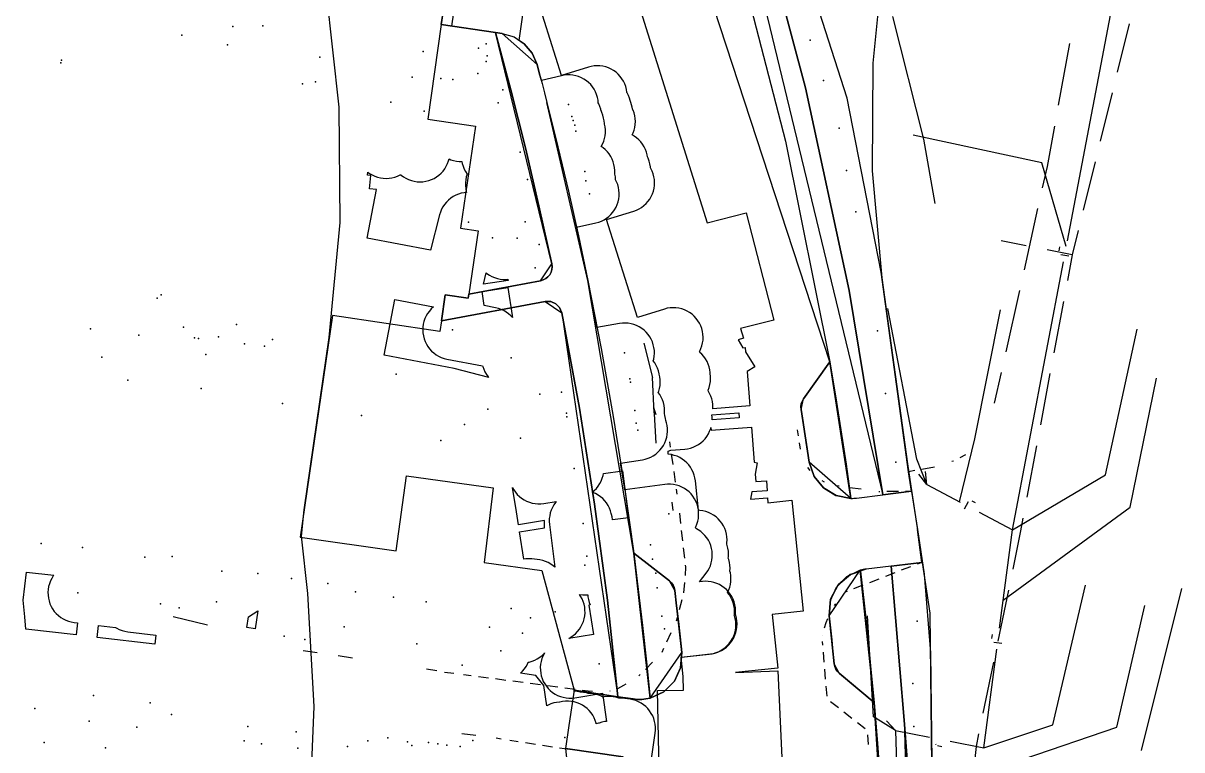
# Model space of a CAD drawing. Header units: metres. Extents: x -3782 to -2031, y 18790 to 19846.
# Drawn here: x -2136 to -2054.3, y 19306.1 to 19357.3 of the extents above; entities that cross this region are included whole.
import ezdxf

# ---------------------------------------------------------------- set-up
doc = ezdxf.new("R2010")
doc.units = ezdxf.units.M
for name, color, linetype in [('BENCH', 7, 'Continuous'), ('BOUNDARY', 7, 'Continuous'), ('BUSH', 7, 'Continuous'), ('CURB', 7, 'Continuous'), ('ELECTR_CABLE', 7, 'Continuous'), ('GRASS', 7, 'Continuous'), ('GROUND', 7, 'Continuous'), ('LOUNGER', 7, 'Continuous'), ('OVERHEAD_POWER_LINE', 7, 'Continuous'), ('ROAD', 7, 'Continuous'), ('SEWER', 7, 'Continuous'), ('SIDEWALK_PATH', 7, 'Continuous'), ('TREE', 7, 'Continuous'), ('WATER_PIPELINE', 7, 'Continuous')]:
    doc.layers.add(name, color=color, linetype=linetype)

msp = doc.modelspace()

# ---------------------------------------------------------------- linework, layer by layer
at = {"layer": 'BENCH'}
for p in [(-2102.896, 19342.184), (-2099.57, 19331.145), (-2097.8, 19306.932)]:
    msp.add_point(p, dxfattribs=at)
at = {"layer": 'BOUNDARY'}
for points in [[(-2075.328, 19362.054), (-2076.088, 19354.503), (-2076.129, 19346.913), (-2075.451, 19339.354), (-2073.643, 19326.236), (-2073.484, 19325.139), (-2072.469, 19318.461), (-2072.018, 19312.913), (-2071.822, 19295.67), (-2071.554, 19272.155), (-2071.558, 19271.017), (-2071.776, 19258.235), (-2071.912, 19256.15), (-2072.118, 19254.908), (-2072.884, 19251.504), (-2073.796, 19244.979), (-2074.404, 19238.78), (-2074.553, 19237.486), (-2074.69, 19236.44), (-2075.781, 19228.426), (-2076.598, 19222.437)], [(-2126.191, 19225.181), (-2126.531, 19233.011), (-2127.636, 19240.77), (-2129.495, 19248.384), (-2131.1, 19252.957), (-2131.519, 19254.37), (-2131.696, 19256.322), (-2131.77, 19258.107), (-2131.756, 19260.029), (-2129.889, 19262.797), (-2129.056, 19263.913), (-2124.942, 19270.755), (-2121.53, 19277.973), (-2118.855, 19285.495), (-2116.942, 19293.246), (-2115.812, 19301.149), (-2115.475, 19309.125), (-2115.935, 19317.096), (-2116.372, 19321.144), (-2116.195, 19322.989), (-2114.422, 19335.152), (-2113.658, 19343.263), (-2113.724, 19351.41), (-2114.618, 19359.509)]]:
    msp.add_lwpolyline(points, dxfattribs=at)
at = {"layer": 'BUSH'}
for p in [(-2109.69, 19332.567), (-2103.229, 19330.11), (-2104.872, 19329.007), (-2106.542, 19327.887)]:
    msp.add_point(p, dxfattribs=at)
at = {"layer": 'CURB'}
for points in [[(-2079.131, 19333.444), (-2105.304, 19413.476)], [(-2087.618, 19382.312), (-2088.442, 19382.052), (-2089.085, 19380.768), (-2075.395, 19324.057)], [(-2102.705, 19356.673), (-2106.517, 19357.22)], [(-2104.578, 19338.208), (-2099.523, 19339.155), (-2098.729, 19340.345), (-2102.705, 19356.673)], [(-2099.76, 19354.404), (-2102.234, 19356.606), (-2102.705, 19356.673)], [(-2096.186, 19339.168), (-2099.068, 19351.736)], [(-2092.951, 19319.932), (-2096.186, 19339.168)], [(-2106.511, 19336.319), (-2099.19, 19337.691), (-2098.025, 19336.902), (-2094.066, 19309.816)], [(-2077.632, 19323.806), (-2080.575, 19326.365), (-2081.153, 19330.082), (-2080.983, 19330.818), (-2079.131, 19333.444)], [(-2077.632, 19323.806), (-2079.131, 19333.444)], [(-2081.34, 19328.228), (-2081.403, 19328.633)], [(-2090.349, 19327.42), (-2090.401, 19327.788)], [(-2081.192, 19327.279), (-2081.263, 19327.734)], [(-2090.175, 19326.188), (-2090.279, 19326.925)], [(-2081.119, 19326.928), (-2081.121, 19326.935)], [(-2070.401, 19326.437), (-2070.508, 19326.397)], [(-2069.555, 19326.875), (-2069.955, 19326.661)], [(-2090.001, 19324.956), (-2090.105, 19325.692)], [(-2080.516, 19325.767), (-2080.683, 19325.983)], [(-2073.121, 19325.765), (-2073.567, 19325.687)], [(-2071.735, 19326.006), (-2072.628, 19325.851)], [(-2079.487, 19324.96), (-2079.655, 19325.042)], [(-2078.463, 19324.662), (-2078.668, 19324.69)], [(-2089.879, 19324.092), (-2089.931, 19324.46)], [(-2076.912, 19324.449), (-2077.723, 19324.56)], [(-2075.604, 19324.279), (-2075.663, 19324.278)], [(-2074.285, 19324.291), (-2075.104, 19324.283)], [(-2073.376, 19324.299), (-2073.785, 19324.295)], [(-2090.263, 19323.535), (-2090.203, 19322.949)], [(-2089.728, 19322.762), (-2089.648, 19322.036)], [(-2089.593, 19321.539), (-2089.512, 19320.812)], [(-2091.797, 19309.718), (-2089.557, 19312.938), (-2090.052, 19317.318), (-2090.434, 19317.989), (-2092.951, 19319.932)], [(-2091.797, 19309.718), (-2092.951, 19319.932)], [(-2089.457, 19320.315), (-2089.376, 19319.589)], [(-2089.321, 19319.092), (-2089.309, 19318.983)], [(-2089.309, 19318.983), (-2089.315, 19318.361)], [(-2074.786, 19319.032), (-2073.89, 19308.17), (-2072.974, 19276.556), (-2073.233, 19266.199), (-2072.343, 19265.18), (-2071.659, 19265.104)], [(-2073.426, 19318.987), (-2074.082, 19318.734)], [(-2072.632, 19319.294), (-2072.96, 19319.168)], [(-2076.003, 19309.407), (-2078.466, 19311.471), (-2078.819, 19312.14), (-2079.17, 19315.51), (-2076.975, 19318.734)], [(-2076.003, 19309.407), (-2076.975, 19318.734)], [(-2075.668, 19318.115), (-2076.322, 19317.859)], [(-2074.548, 19318.554), (-2075.202, 19318.298)], [(-2089.359, 19317.864), (-2089.449, 19317.138)], [(-2077.907, 19317.238), (-2077.958, 19317.218)], [(-2076.787, 19317.677), (-2077.442, 19317.42)], [(-2089.564, 19316.652), (-2089.743, 19315.943)], [(-2078.72, 19316.363), (-2078.808, 19316.242)], [(-2089.866, 19315.459), (-2089.945, 19315.144)], [(-2079.404, 19315.03), (-2079.515, 19314.644)], [(-2079.296, 19315.311), (-2079.404, 19315.03)], [(-2090.328, 19314.322), (-2090.637, 19313.66)], [(-2079.614, 19314.154), (-2079.615, 19314.152)], [(-2090.848, 19313.207), (-2090.978, 19312.929)], [(-2079.661, 19313.703), (-2079.641, 19313.455)], [(-2116.252, 19313.076), (-2115.262, 19312.93)], [(-2113.778, 19312.712), (-2112.789, 19312.567)], [(-2079.599, 19312.957), (-2079.542, 19312.256)], [(-2106.838, 19311.631), (-2107.557, 19311.765)], [(-2105.622, 19311.447), (-2106.288, 19311.529)], [(-2091.615, 19312.259), (-2092.119, 19311.73)], [(-2079.5, 19311.758), (-2079.443, 19311.058)], [(-2104.4, 19311.293), (-2104.945, 19311.364)], [(-2103.18, 19311.132), (-2103.905, 19311.227)], [(-2101.959, 19310.972), (-2102.684, 19311.067)], [(-2100.739, 19310.812), (-2101.463, 19310.907)], [(-2099.518, 19310.652), (-2100.243, 19310.747)], [(-2093.505, 19310.705), (-2093.672, 19310.612)], [(-2092.487, 19311.391), (-2092.6, 19311.291)], [(-2098.297, 19310.492), (-2099.022, 19310.587)], [(-2097.077, 19310.331), (-2097.802, 19310.427)], [(-2096.152, 19310.21), (-2096.581, 19310.266)], [(-2095.854, 19310.189), (-2096.152, 19310.21)], [(-2094.626, 19310.22), (-2094.636, 19310.218)], [(-2093.672, 19310.612), (-2094.095, 19310.368)], [(-2079.401, 19310.559), (-2079.344, 19309.859)], [(-2079.075, 19309.484), (-2078.521, 19309.051)], [(-2075.143, 19296.196), (-2076.003, 19309.407)], [(-2078.128, 19308.742), (-2077.575, 19308.309)], [(-2077.181, 19308.001), (-2076.628, 19307.568)], [(-2105.073, 19307.227), (-2104.081, 19307.099)], [(-2102.644, 19306.905), (-2102.29, 19306.846)], [(-2101.694, 19306.747), (-2101.086, 19306.655)], [(-2076.464, 19307.138), (-2076.42, 19306.437)], [(-2100.591, 19306.58), (-2099.88, 19306.472)], [(-2099.386, 19306.398), (-2098.675, 19306.29)], [(-2098.181, 19306.215), (-2097.47, 19306.107)]]:
    msp.add_lwpolyline(points, dxfattribs=at)
at = {"layer": 'ELECTR_CABLE'}
for points in [[(-2072.493, 19349.143), (-2074.667, 19357.805)], [(-2058.02, 19357.284), (-2058.86, 19353.876)], [(-2062.997, 19351.535), (-2062.203, 19355.892)], [(-2059.218, 19352.419), (-2060.058, 19349.011)], [(-2063.783, 19347.219), (-2063.265, 19350.06)], [(-2071.703, 19344.606), (-2072.493, 19349.143)], [(-2060.416, 19347.554), (-2061.256, 19344.146)], [(-2064.118, 19345.715), (-2063.783, 19347.219)], [(-2065.405, 19339.928), (-2064.443, 19344.251)], [(-2061.615, 19342.689), (-2062.034, 19340.985)], [(-2065.27, 19341.62), (-2067.035, 19341.967)], [(-2062.034, 19340.985), (-2063.799, 19341.331)], [(-2062.034, 19340.985), (-2062.372, 19339.175)], [(-2066.692, 19334.141), (-2065.731, 19338.464)], [(-2062.647, 19337.701), (-2063.323, 19334.081)], [(-2067.499, 19330.516), (-2067.018, 19332.677)], [(-2063.598, 19332.606), (-2064.274, 19328.986)], [(-2064.549, 19327.512), (-2065.225, 19323.892)], [(-2065.5, 19322.417), (-2065.666, 19321.525)], [(-2065.666, 19321.525), (-2066.228, 19318.808)], [(-2066.531, 19317.339), (-2067.276, 19313.732)], [(-2067.579, 19312.263), (-2068.324, 19308.657)], [(-2068.628, 19307.188), (-2068.811, 19306.3)], [(-2068.811, 19306.3), (-2069.112, 19303.541)]]:
    msp.add_lwpolyline(points, dxfattribs=at)
for points in [[(-2111.749, 19342.167), (-2111.095, 19345.599), (-2111.584, 19345.648), (-2111.491, 19346.57), (-2111.722, 19346.593), (-2111.699, 19346.822), (-2111.57, 19346.726), (-2111.394, 19346.62), (-2111.208, 19346.532), (-2111.014, 19346.462), (-2110.814, 19346.411), (-2110.61, 19346.38), (-2110.405, 19346.37), (-2110.199, 19346.38), (-2109.995, 19346.409), (-2109.795, 19346.459), (-2109.601, 19346.528), (-2109.414, 19346.616), (-2109.379, 19346.637), (-2109.349, 19346.609), (-2109.183, 19346.486), (-2109.007, 19346.38), (-2108.821, 19346.291), (-2108.627, 19346.221), (-2108.427, 19346.171), (-2108.223, 19346.14), (-2108.018, 19346.129), (-2107.812, 19346.139), (-2107.608, 19346.169), (-2107.408, 19346.219), (-2107.214, 19346.288), (-2107.027, 19346.375), (-2106.85, 19346.481), (-2106.684, 19346.603), (-2106.531, 19346.741), (-2106.392, 19346.894), (-2106.269, 19347.059), (-2106.163, 19347.235), (-2106.074, 19347.421), (-2106.005, 19347.615), (-2105.972, 19347.744), (-2105.852, 19347.695), (-2105.655, 19347.635), (-2105.452, 19347.595), (-2105.247, 19347.575), (-2105.076, 19347.576), (-2105.046, 19347.424), (-2104.987, 19347.227), (-2104.909, 19347.036), (-2104.812, 19346.854), (-2104.698, 19346.683), (-2104.696, 19346.68), (-2104.696, 19346.679), (-2104.757, 19346.482), (-2104.797, 19346.28), (-2104.818, 19346.075), (-2104.818, 19345.869), (-2104.799, 19345.664), (-2104.759, 19345.461), (-2104.735, 19345.382), (-2104.905, 19345.366), (-2105.108, 19345.327), (-2105.305, 19345.268), (-2105.496, 19345.19), (-2105.678, 19345.094), (-2105.85, 19344.98), (-2106.01, 19344.85), (-2106.156, 19344.705), (-2106.287, 19344.546), (-2106.403, 19344.375), (-2106.5, 19344.194), (-2106.58, 19344.004), (-2106.641, 19343.807), (-2107.276, 19341.314)], [(-2103.551, 19338.925), (-2103.351, 19339.709), (-2103.301, 19339.667), (-2103.13, 19339.553), (-2102.949, 19339.455), (-2102.758, 19339.376), (-2102.561, 19339.315), (-2102.359, 19339.275), (-2102.154, 19339.254), (-2101.948, 19339.254), (-2101.831, 19339.265), (-2101.798, 19339.184), (-2101.797, 19339.181)], [(-2103.638, 19338.407), (-2101.815, 19338.673), (-2101.526, 19336.694), (-2101.501, 19336.565), (-2101.614, 19336.688), (-2101.768, 19336.825), (-2101.934, 19336.947), (-2102.112, 19337.051), (-2102.299, 19337.138), (-2102.493, 19337.206), (-2102.693, 19337.254), (-2103.492, 19337.407)], [(-2105.61, 19332.964), (-2110.542, 19333.903), (-2109.793, 19337.832), (-2107.068, 19337.313), (-2107.073, 19337.309), (-2107.224, 19337.169), (-2107.361, 19337.016), (-2107.483, 19336.849), (-2107.587, 19336.671), (-2107.674, 19336.485), (-2107.742, 19336.29), (-2107.791, 19336.09), (-2107.819, 19335.886), (-2107.828, 19335.68), (-2107.816, 19335.474), (-2107.784, 19335.27), (-2107.733, 19335.071), (-2107.662, 19334.877), (-2107.572, 19334.692), (-2107.465, 19334.516), (-2107.341, 19334.351), (-2107.201, 19334.2), (-2107.048, 19334.062), (-2106.881, 19333.941), (-2106.704, 19333.836), (-2106.517, 19333.75), (-2106.322, 19333.682), (-2106.122, 19333.633), (-2103.606, 19333.153), (-2103.596, 19333.112), (-2103.527, 19332.918), (-2103.439, 19332.731), (-2103.334, 19332.554), (-2103.212, 19332.388), (-2103.17, 19332.341)], [(-2093.743, 19325.739), (-2093.315, 19322.441), (-2094.435, 19322.298), (-2094.436, 19322.305), (-2094.473, 19322.508), (-2094.516, 19322.659), (-2094.529, 19322.735), (-2094.585, 19322.933), (-2094.66, 19323.125), (-2094.754, 19323.309), (-2094.865, 19323.482), (-2094.992, 19323.644), (-2095.135, 19323.793), (-2095.292, 19323.926), (-2095.461, 19324.044), (-2095.641, 19324.145), (-2095.83, 19324.228), (-2095.875, 19324.243), (-2095.727, 19324.367), (-2095.583, 19324.514), (-2095.454, 19324.675), (-2095.341, 19324.847), (-2095.246, 19325.03), (-2095.169, 19325.221), (-2095.112, 19325.419), (-2095.084, 19325.565)], [(-2100.999, 19321.453), (-2099.251, 19321.731), (-2099.25, 19322.238), (-2101.077, 19321.946), (-2101.223, 19322.86), (-2101.496, 19324.571), (-2101.411, 19324.416), (-2101.295, 19324.246), (-2101.162, 19324.088), (-2101.015, 19323.944), (-2100.854, 19323.815), (-2100.682, 19323.703), (-2100.499, 19323.607), (-2100.308, 19323.53), (-2100.11, 19323.473), (-2099.907, 19323.435), (-2099.702, 19323.417), (-2099.496, 19323.419), (-2099.291, 19323.441), (-2098.414, 19323.581), (-2098.467, 19323.519), (-2098.585, 19323.35), (-2098.685, 19323.17), (-2098.768, 19322.982), (-2098.832, 19322.786), (-2098.876, 19322.584), (-2098.9, 19322.38), (-2098.904, 19322.174), (-2098.888, 19321.968), (-2098.502, 19318.958), (-2098.621, 19319.059), (-2098.791, 19319.176), (-2098.971, 19319.276), (-2099.16, 19319.358), (-2099.356, 19319.421), (-2099.558, 19319.464), (-2099.75, 19319.486), (-2099.94, 19319.527), (-2100.144, 19319.55), (-2100.35, 19319.553), (-2100.556, 19319.536), (-2100.689, 19319.512)], [(-2132.275, 19314.171), (-2135.824, 19314.592), (-2135.873, 19315.445), (-2136.001, 19316.627), (-2135.765, 19318.613), (-2133.842, 19318.385), (-2133.877, 19318.339), (-2133.987, 19318.164), (-2134.079, 19317.98), (-2134.152, 19317.787), (-2134.206, 19317.588), (-2134.24, 19317.385), (-2134.254, 19317.18), (-2134.248, 19316.974), (-2134.222, 19316.769), (-2134.176, 19316.568), (-2134.111, 19316.373), (-2134.026, 19316.185), (-2133.924, 19316.006), (-2133.804, 19315.838), (-2133.669, 19315.683), (-2133.519, 19315.541), (-2133.356, 19315.415), (-2133.181, 19315.306), (-2132.997, 19315.214), (-2132.804, 19315.141), (-2132.605, 19315.087), (-2132.402, 19315.052), (-2132.174, 19315.025)], [(-2096.122, 19316.274), (-2095.793, 19314.209), (-2097.533, 19313.931), (-2097.383, 19314.014), (-2097.212, 19314.13), (-2097.055, 19314.262), (-2096.91, 19314.41), (-2096.781, 19314.57), (-2096.669, 19314.743), (-2096.574, 19314.926), (-2096.497, 19315.117), (-2096.439, 19315.315), (-2096.401, 19315.518), (-2096.383, 19315.723), (-2096.386, 19315.929), (-2096.408, 19316.134), (-2096.451, 19316.335), (-2096.513, 19316.532), (-2096.593, 19316.721), (-2096.693, 19316.902), (-2096.778, 19317.027), (-2096.751, 19317.021), (-2096.546, 19316.997), (-2096.34, 19316.993), (-2096.193, 19317.004), (-2096.182, 19316.866), (-2096.146, 19316.664), (-2096.09, 19316.465), (-2096.02, 19316.287)], [(-2120.235, 19314.688), (-2120.124, 19315.449), (-2119.446, 19315.883), (-2119.634, 19314.6)], [(-2126.718, 19313.512), (-2130.786, 19313.995), (-2130.685, 19314.849), (-2129.495, 19314.708), (-2129.406, 19314.652), (-2129.221, 19314.56), (-2129.029, 19314.487), (-2128.83, 19314.433), (-2128.627, 19314.399), (-2126.641, 19314.163)], [(-2094.863, 19308.073), (-2094.985, 19308.059), (-2095.187, 19308.017), (-2095.383, 19307.955), (-2095.389, 19307.953), (-2095.444, 19307.942), (-2095.593, 19307.896), (-2095.602, 19307.94), (-2095.664, 19308.137), (-2095.744, 19308.326), (-2095.843, 19308.507), (-2095.96, 19308.677), (-2096.092, 19308.835), (-2096.239, 19308.979), (-2096.4, 19309.108), (-2096.572, 19309.221), (-2096.755, 19309.317), (-2096.946, 19309.393), (-2097.144, 19309.451), (-2097.346, 19309.489), (-2097.552, 19309.508), (-2097.758, 19309.505), (-2097.963, 19309.483), (-2098.164, 19309.441), (-2098.172, 19309.438), (-2098.181, 19309.438), (-2098.386, 19309.416), (-2098.587, 19309.374), (-2098.784, 19309.312), (-2098.974, 19309.231), (-2099.068, 19309.18), (-2099.276, 19310.607), (-2099.84, 19311.302), (-2100.93, 19311.481), (-2100.791, 19311.615), (-2100.658, 19311.773), (-2100.541, 19311.942), (-2100.441, 19312.122), (-2100.388, 19312.245), (-2100.319, 19312.257), (-2100.121, 19312.314), (-2099.93, 19312.39), (-2099.746, 19312.484), (-2099.573, 19312.596), (-2099.412, 19312.724), (-2099.264, 19312.868), (-2099.235, 19312.901), (-2099.249, 19312.88), (-2099.345, 19312.697), (-2099.421, 19312.506), (-2099.479, 19312.308), (-2099.517, 19312.105), (-2099.535, 19311.9), (-2099.533, 19311.694), (-2099.51, 19311.489), (-2099.468, 19311.287), (-2099.406, 19311.091), (-2099.325, 19310.901), (-2099.226, 19310.721), (-2099.109, 19310.551), (-2098.977, 19310.393), (-2098.83, 19310.249), (-2098.669, 19310.12), (-2098.496, 19310.007), (-2098.314, 19309.912), (-2098.122, 19309.835), (-2097.924, 19309.777), (-2097.722, 19309.739), (-2097.517, 19309.721), (-2097.311, 19309.724), (-2097.106, 19309.746), (-2095.153, 19310.058)]]:
    msp.add_lwpolyline(points, close=True, dxfattribs=at)
at = {"layer": 'GRASS'}
for points in [[(-2075.507, 19339.761), (-2077.908, 19352.043), (-2084.62, 19372.967), (-2087.539, 19382.066), (-2087.618, 19382.312), (-2088.442, 19382.052), (-2088.627, 19381.973), (-2088.79, 19381.859), (-2088.928, 19381.716), (-2089.035, 19381.546), (-2089.107, 19381.359), (-2089.139, 19381.162), (-2089.132, 19380.963), (-2089.085, 19380.768), (-2084.607, 19366.859), (-2080.828, 19352.754), (-2077.755, 19338.477), (-2075.395, 19324.057), (-2073.357, 19324.303), (-2073.567, 19325.687)], [(-2104.578, 19338.208), (-2099.523, 19339.155), (-2099.331, 19339.211), (-2099.156, 19339.304), (-2099.003, 19339.428), (-2098.876, 19339.583), (-2098.782, 19339.759), (-2098.725, 19339.949), (-2098.707, 19340.146), (-2098.729, 19340.345), (-2099.629, 19344.449), (-2100.591, 19348.539), (-2101.617, 19352.614), (-2102.705, 19356.673), (-2106.517, 19357.22), (-2107.475, 19350.547), (-2104.109, 19350.053), (-2105.162, 19342.869), (-2103.921, 19342.685)], [(-2103.501, 19319.272), (-2099.43, 19318.72), (-2097.151, 19310.269), (-2094.066, 19309.816), (-2094.801, 19316.623), (-2095.706, 19323.409), (-2096.781, 19330.17), (-2098.025, 19336.902), (-2098.176, 19337.267), (-2098.445, 19337.537), (-2098.796, 19337.686), (-2099.19, 19337.691), (-2106.511, 19336.319), (-2106.62, 19335.577), (-2114.196, 19336.7), (-2116.476, 19321.067), (-2109.709, 19320.115), (-2108.981, 19325.397), (-2102.853, 19324.552)], [(-2079.131, 19333.444), (-2080.983, 19330.818), (-2081.079, 19330.649), (-2081.141, 19330.467), (-2081.166, 19330.276), (-2081.153, 19330.082), (-2081.004, 19329.153), (-2080.858, 19328.224), (-2080.715, 19327.295), (-2080.575, 19326.365), (-2080.232, 19325.35), (-2079.576, 19324.542), (-2078.685, 19324.005), (-2077.632, 19323.806), (-2077.976, 19326.22), (-2078.341, 19328.631), (-2078.726, 19331.039)], [(-2090.052, 19317.318), (-2090.096, 19317.512), (-2090.176, 19317.692), (-2090.289, 19317.853), (-2090.434, 19317.989), (-2092.951, 19319.932), (-2092.627, 19317.383), (-2092.326, 19314.83), (-2092.049, 19312.276), (-2091.797, 19309.718), (-2090.817, 19310.169), (-2090.078, 19310.911), (-2089.639, 19311.862), (-2089.557, 19312.938), (-2089.674, 19314.033), (-2089.796, 19315.129), (-2089.922, 19316.224)], [(-2072.05, 19315.702), (-2072.596, 19319.293), (-2074.786, 19319.032), (-2073.89, 19308.17), (-2073.694, 19305.683), (-2073.519, 19303.195), (-2073.366, 19300.705), (-2073.233, 19298.214), (-2071.854, 19298.491)], [(-2076.975, 19318.734), (-2077.943, 19318.273), (-2078.668, 19317.527), (-2079.096, 19316.579), (-2079.17, 19315.51), (-2079.079, 19314.668), (-2078.99, 19313.825), (-2078.903, 19312.983), (-2078.819, 19312.14), (-2078.781, 19311.949), (-2078.708, 19311.771), (-2078.602, 19311.61), (-2078.466, 19311.471), (-2076.003, 19309.407), (-2076.218, 19311.741), (-2076.452, 19314.074), (-2076.704, 19316.405)], [(-2097.754, 19306.164), (-2096.981, 19298.753), (-2095.563, 19298.546), (-2096.29, 19293.58), (-2092.356, 19294.371), (-2093.694, 19305.567)]]:
    msp.add_lwpolyline(points, close=True, dxfattribs=at)
at = {"layer": 'GROUND'}
for points in [[(-2075.328, 19362.054), (-2076.088, 19354.503), (-2076.129, 19346.913), (-2075.451, 19339.354), (-2073.643, 19326.236), (-2073.484, 19325.139), (-2073.357, 19324.303), (-2075.395, 19324.057), (-2077.755, 19338.477), (-2080.828, 19352.754), (-2084.607, 19366.859)], [(-2105.996, 19360.851), (-2106.517, 19357.22), (-2102.705, 19356.673), (-2101.617, 19352.614), (-2100.591, 19348.539), (-2099.629, 19344.449), (-2098.729, 19340.345), (-2098.707, 19340.146), (-2098.725, 19339.949), (-2098.782, 19339.759), (-2098.876, 19339.583), (-2099.003, 19339.428), (-2099.156, 19339.304), (-2099.331, 19339.211), (-2099.523, 19339.155), (-2104.578, 19338.208), (-2104.618, 19337.931), (-2106.238, 19338.169), (-2106.511, 19336.319), (-2099.19, 19337.691), (-2098.796, 19337.686), (-2098.445, 19337.537), (-2098.176, 19337.267), (-2098.025, 19336.902), (-2096.781, 19330.17), (-2095.706, 19323.409), (-2094.801, 19316.623), (-2094.066, 19309.816), (-2097.151, 19310.269), (-2097.516, 19307.787), (-2097.754, 19306.164), (-2093.694, 19305.567)], [(-2115.812, 19301.149), (-2115.475, 19309.125), (-2115.935, 19317.096), (-2116.372, 19321.144), (-2116.195, 19322.989), (-2114.422, 19335.152), (-2113.658, 19343.263), (-2113.724, 19351.41), (-2114.618, 19359.509)], [(-2073.694, 19305.683), (-2073.89, 19308.17), (-2074.786, 19319.031), (-2072.632, 19319.293), (-2072.947, 19321.609), (-2072.469, 19318.461), (-2072.018, 19312.913), (-2071.822, 19295.67)]]:
    msp.add_lwpolyline(points, dxfattribs=at)
for points in [[(-2081.166, 19330.276), (-2081.141, 19330.467), (-2081.079, 19330.649), (-2080.983, 19330.818), (-2079.131, 19333.444), (-2078.726, 19331.039), (-2078.341, 19328.631), (-2077.976, 19326.22), (-2077.632, 19323.806), (-2078.685, 19324.005), (-2079.576, 19324.542), (-2080.232, 19325.35), (-2080.575, 19326.365), (-2080.715, 19327.295), (-2080.858, 19328.224), (-2081.004, 19329.153), (-2081.153, 19330.082)], [(-2091.797, 19309.718), (-2092.049, 19312.276), (-2092.326, 19314.83), (-2092.627, 19317.383), (-2092.951, 19319.932), (-2090.434, 19317.989), (-2090.289, 19317.853), (-2090.176, 19317.692), (-2090.096, 19317.512), (-2090.052, 19317.318), (-2089.922, 19316.224), (-2089.796, 19315.129), (-2089.674, 19314.033), (-2089.557, 19312.938), (-2089.639, 19311.862), (-2090.078, 19310.911), (-2090.817, 19310.169)], [(-2078.54, 19317.701), (-2077.674, 19318.446), (-2076.969, 19318.679), (-2076.704, 19316.405), (-2076.452, 19314.074), (-2076.218, 19311.741), (-2076.003, 19309.407), (-2078.436, 19311.446), (-2078.583, 19311.587), (-2078.699, 19311.753), (-2078.778, 19311.939), (-2078.819, 19312.14), (-2079.17, 19315.51), (-2079.066, 19316.688)]]:
    msp.add_lwpolyline(points, close=True, dxfattribs=at)
at = {"layer": 'LOUNGER'}
msp.add_point((-2105.051, 19312.042), dxfattribs=at)
at = {"layer": 'OVERHEAD_POWER_LINE'}
for points in [[(-2092.226, 19334.756), (-2091.635, 19332.327)], [(-2091.502, 19329.831), (-2091.635, 19332.327)], [(-2091.522, 19330.192), (-2091.389, 19327.695)], [(-2091.361, 19329.701), (-2091.522, 19330.192)], [(-2122.997, 19314.868), (-2125.429, 19315.449)]]:
    msp.add_lwpolyline(points, dxfattribs=at)
at = {"layer": 'ROAD'}
for points in [[(-2086.224, 19364.367), (-2082.258, 19349.008), (-2079.131, 19333.445), (-2079.131, 19333.444), (-2079.131, 19333.443), (-2080.983, 19330.819), (-2080.984, 19330.818), (-2081.079, 19330.65), (-2081.08, 19330.648), (-2081.14, 19330.468), (-2081.141, 19330.466), (-2081.166, 19330.277), (-2081.166, 19330.275), (-2081.153, 19330.082), (-2081.153, 19330.081), (-2081.004, 19329.153), (-2080.858, 19328.224), (-2080.716, 19327.295), (-2080.576, 19326.366), (-2080.575, 19326.364), (-2080.232, 19325.352), (-2080.231, 19325.349), (-2079.577, 19324.543), (-2079.575, 19324.541), (-2078.686, 19324.007), (-2078.683, 19324.005), (-2077.633, 19323.807), (-2077.631, 19323.806), (-2077.532, 19323.807), (-2077.433, 19323.811), (-2077.432, 19323.811), (-2077.333, 19323.819), (-2077.234, 19323.83), (-2075.395, 19324.057), (-2073.358, 19324.303), (-2073.357, 19324.303), (-2073.357, 19324.302), (-2072.948, 19321.609), (-2072.632, 19319.294), (-2072.632, 19319.293), (-2072.633, 19319.293), (-2076.55, 19318.817), (-2076.552, 19318.817), (-2077.672, 19318.447), (-2077.676, 19318.445), (-2078.539, 19317.703), (-2078.541, 19317.7), (-2079.066, 19316.69), (-2079.067, 19316.686), (-2079.17, 19315.511), (-2079.17, 19315.509), (-2078.819, 19312.14), (-2078.819, 19312.139), (-2078.778, 19311.941), (-2078.778, 19311.939), (-2078.699, 19311.754), (-2078.698, 19311.753), (-2078.584, 19311.588), (-2078.583, 19311.586), (-2078.436, 19311.446), (-2076.004, 19309.407), (-2076.003, 19309.406), (-2075.763, 19306.512), (-2075.552, 19303.615)], [(-2091.724, 19305.277), (-2091.433, 19307.256), (-2091.413, 19307.461), (-2091.413, 19307.667), (-2091.434, 19307.872), (-2091.474, 19308.074), (-2091.534, 19308.271), (-2091.613, 19308.462), (-2091.711, 19308.643), (-2091.825, 19308.815), (-2091.956, 19308.974), (-2092.102, 19309.119), (-2092.262, 19309.25), (-2092.433, 19309.364), (-2092.615, 19309.461), (-2092.805, 19309.54), (-2093.003, 19309.599), (-2093.205, 19309.639), (-2093.396, 19309.658), (-2093.585, 19309.695), (-2093.79, 19309.715), (-2093.996, 19309.715), (-2094.003, 19309.714), (-2094.01, 19309.717), (-2094.207, 19309.776), (-2094.409, 19309.816), (-2094.614, 19309.836), (-2094.821, 19309.836), (-2095.026, 19309.815), (-2095.129, 19309.795), (-2095.221, 19309.844), (-2095.412, 19309.923), (-2095.609, 19309.982), (-2095.811, 19310.022), (-2096.016, 19310.042), (-2096.155, 19310.042), (-2096.287, 19310.082), (-2096.489, 19310.122), (-2096.695, 19310.142), (-2096.716, 19310.142), (-2096.737, 19310.148), (-2096.939, 19310.188), (-2097.144, 19310.208), (-2097.16, 19310.208), (-2097.151, 19310.269), (-2097.15, 19310.269), (-2092.977, 19309.656), (-2092.681, 19309.628), (-2092.68, 19309.628), (-2092.384, 19309.629), (-2092.383, 19309.629), (-2092.089, 19309.659), (-2092.088, 19309.659), (-2091.798, 19309.718), (-2091.796, 19309.719), (-2090.818, 19310.168), (-2090.815, 19310.17), (-2090.079, 19310.91), (-2090.077, 19310.913), (-2089.64, 19311.861), (-2089.639, 19311.864), (-2089.582, 19312.614), (-2087.531, 19312.841), (-2087.327, 19312.874), (-2087.128, 19312.926), (-2086.935, 19312.998), (-2086.75, 19313.088), (-2086.574, 19313.196), (-2086.41, 19313.321), (-2086.259, 19313.461), (-2086.122, 19313.615), (-2086.002, 19313.782), (-2085.898, 19313.96), (-2085.812, 19314.148), (-2085.745, 19314.343), (-2085.697, 19314.543), (-2085.669, 19314.747), (-2085.662, 19314.953), (-2085.674, 19315.159), (-2085.707, 19315.362), (-2085.759, 19315.562), (-2085.782, 19315.623), (-2085.774, 19315.688), (-2085.767, 19315.894), (-2085.78, 19316.099), (-2085.814, 19316.303), (-2085.867, 19316.502), (-2085.94, 19316.695), (-2086.031, 19316.879), (-2086.14, 19317.054), (-2086.265, 19317.218), (-2086.406, 19317.368), (-2086.561, 19317.504), (-2086.729, 19317.624), (-2086.907, 19317.727), (-2087.095, 19317.812), (-2087.29, 19317.879), (-2087.491, 19317.925), (-2087.695, 19317.952), (-2087.901, 19317.959), (-2088.107, 19317.946), (-2088.308, 19317.922), (-2087.847, 19318.52), (-2087.729, 19318.689), (-2087.629, 19318.869), (-2087.546, 19319.058), (-2087.483, 19319.254), (-2087.439, 19319.455), (-2087.414, 19319.66), (-2087.411, 19319.866), (-2087.427, 19320.071), (-2087.463, 19320.274), (-2087.519, 19320.472), (-2087.594, 19320.664), (-2087.688, 19320.848), (-2087.799, 19321.021), (-2087.927, 19321.183), (-2088.07, 19321.331), (-2088.226, 19321.465), (-2088.396, 19321.583), (-2088.532, 19321.659), (-2088.61, 19321.741), (-2088.576, 19321.804), (-2088.496, 19321.994), (-2088.435, 19322.191), (-2088.393, 19322.393), (-2088.371, 19322.598), (-2088.37, 19322.804), (-2088.388, 19323.009), (-2088.427, 19323.211), (-2088.486, 19323.409), (-2088.563, 19323.6), (-2088.659, 19323.782), (-2088.772, 19323.955), (-2088.902, 19324.115), (-2089.046, 19324.262), (-2089.205, 19324.394), (-2089.375, 19324.509), (-2089.556, 19324.608), (-2089.746, 19324.688), (-2089.943, 19324.749), (-2090.145, 19324.791), (-2090.35, 19324.812), (-2090.556, 19324.814), (-2090.761, 19324.795), (-2093.581, 19324.398), (-2093.632, 19324.762), (-2093.874, 19326.288), (-2092.338, 19326.532), (-2092.136, 19326.574), (-2091.94, 19326.636), (-2091.75, 19326.717), (-2091.57, 19326.816), (-2091.399, 19326.932), (-2091.241, 19327.065), (-2091.097, 19327.212), (-2090.968, 19327.373), (-2090.855, 19327.545), (-2090.76, 19327.728), (-2090.683, 19327.919), (-2090.626, 19328.117), (-2090.587, 19328.319), (-2090.569, 19328.525), (-2090.572, 19328.731), (-2090.594, 19328.936), (-2090.636, 19329.137), (-2090.689, 19329.303), (-2090.704, 19329.445), (-2090.746, 19329.646), (-2090.79, 19329.785), (-2090.778, 19329.951), (-2090.784, 19330.157), (-2090.81, 19330.362), (-2090.856, 19330.563), (-2090.921, 19330.758), (-2091.006, 19330.946), (-2091.108, 19331.125), (-2091.214, 19331.275), (-2091.182, 19331.358), (-2091.128, 19331.556), (-2091.094, 19331.76), (-2091.079, 19331.965), (-2091.085, 19332.171), (-2091.111, 19332.376), (-2091.156, 19332.572), (-2091.159, 19332.597), (-2091.205, 19332.798), (-2091.27, 19332.993), (-2091.355, 19333.181), (-2091.457, 19333.36), (-2091.568, 19333.516), (-2091.538, 19333.624), (-2091.504, 19333.828), (-2091.489, 19334.033), (-2091.495, 19334.239), (-2091.521, 19334.444), (-2091.567, 19334.645), (-2091.632, 19334.84), (-2091.717, 19335.028), (-2091.819, 19335.207), (-2091.938, 19335.375), (-2092.073, 19335.531), (-2092.223, 19335.672), (-2092.386, 19335.798), (-2092.561, 19335.908), (-2092.745, 19336), (-2092.938, 19336.073), (-2093.137, 19336.128), (-2093.34, 19336.162), (-2093.545, 19336.176), (-2093.751, 19336.171), (-2093.956, 19336.145), (-2095.54, 19335.863), (-2096.186, 19339.168), (-2096.851, 19342.322), (-2096.851, 19342.323), (-2096.986, 19342.929), (-2095.616, 19343.235), (-2095.417, 19343.29), (-2095.224, 19343.364), (-2095.04, 19343.456), (-2094.866, 19343.566), (-2094.703, 19343.693), (-2094.554, 19343.835), (-2094.419, 19343.991), (-2094.3, 19344.159), (-2094.198, 19344.338), (-2094.115, 19344.526), (-2094.05, 19344.722), (-2094.004, 19344.923), (-2093.979, 19345.127), (-2093.973, 19345.334), (-2093.988, 19345.539), (-2094.023, 19345.742), (-2094.078, 19345.941), (-2094.152, 19346.133), (-2094.227, 19346.284), (-2094.243, 19346.475), (-2094.281, 19346.678), (-2094.292, 19346.716), (-2094.289, 19346.737), (-2094.286, 19346.944), (-2094.303, 19347.149), (-2094.341, 19347.352), (-2094.398, 19347.55), (-2094.474, 19347.741), (-2094.568, 19347.924), (-2094.68, 19348.097), (-2094.809, 19348.258), (-2094.952, 19348.406), (-2095.11, 19348.539), (-2095.236, 19348.626), (-2095.143, 19348.8), (-2095.063, 19348.99), (-2095.003, 19349.187), (-2094.962, 19349.389), (-2094.942, 19349.594), (-2094.941, 19349.8), (-2094.961, 19350.005), (-2095.001, 19350.207), (-2095.013, 19350.247), (-2095.03, 19350.427), (-2095.07, 19350.629), (-2095.129, 19350.827), (-2095.207, 19351.017), (-2095.209, 19351.021), (-2095.249, 19351.153), (-2095.266, 19351.195), (-2095.278, 19351.252), (-2095.337, 19351.45), (-2095.415, 19351.64), (-2095.448, 19351.702), (-2095.466, 19351.886), (-2095.506, 19352.088), (-2095.565, 19352.286), (-2095.643, 19352.476), (-2095.74, 19352.658), (-2095.854, 19352.83), (-2095.985, 19352.989), (-2096.13, 19353.136), (-2096.289, 19353.267), (-2096.46, 19353.382), (-2096.642, 19353.479), (-2096.832, 19353.558), (-2097.029, 19353.619), (-2097.231, 19353.659), (-2097.436, 19353.68), (-2097.642, 19353.681), (-2097.847, 19353.661), (-2098.049, 19353.621), (-2099.463, 19353.27), (-2099.585, 19353.738), (-2099.76, 19354.403), (-2099.76, 19354.405), (-2100.108, 19355.214), (-2100.11, 19355.216), (-2100.665, 19355.876), (-2100.667, 19355.878), (-2101.017, 19356.108), (-2100.688, 19358.405)]]:
    msp.add_lwpolyline(points, dxfattribs=at)
msp.add_lwpolyline([(-2106.516, 19357.22), (-2106.517, 19357.22), (-2106.517, 19357.221), (-2106.327, 19358.543), (-2105.651, 19358.088), (-2105.79, 19357.116)], close=True, dxfattribs=at)
at = {"layer": 'SEWER'}
for points in [[(-2062.373, 19341.964), (-2058.777, 19360.863)], [(-2064.173, 19347.483), (-2073.247, 19349.432)], [(-2062.448, 19341.57), (-2064.173, 19347.483)], [(-2062.921, 19341.549), (-2062.973, 19341.276)], [(-2062.843, 19341.015), (-2062.268, 19340.906)], [(-2066.249, 19321.592), (-2062.653, 19340.491)], [(-2072.993, 19326.575), (-2075.023, 19337.206)], [(-2068.897, 19328), (-2067.095, 19337.104)], [(-2059.684, 19325.47), (-2057.44, 19335.748)], [(-2057.946, 19323.194), (-2056.091, 19332.288)], [(-2069.985, 19323.565), (-2068.897, 19328)], [(-2072.282, 19324.778), (-2072.993, 19326.575)], [(-2072.282, 19324.778), (-2072.845, 19325.523)], [(-2072.282, 19324.778), (-2072.38, 19325.707)], [(-2066.249, 19321.592), (-2059.684, 19325.47)], [(-2072.282, 19324.778), (-2069.929, 19323.535)], [(-2069.371, 19323.563), (-2069.644, 19323.045)], [(-2068.838, 19323.481), (-2069.084, 19323.611)], [(-2066.897, 19316.615), (-2057.946, 19323.194)], [(-2068.602, 19322.835), (-2066.249, 19321.592)], [(-2067.153, 19314.646), (-2066.249, 19321.592)], [(-2063.405, 19307.826), (-2061.097, 19317.682)], [(-2057.134, 19306.023), (-2054.301, 19317.443)], [(-2058.877, 19307.671), (-2056.906, 19316.261)], [(-2076.048, 19308.393), (-2076.468, 19315.51)], [(-2067.676, 19314.199), (-2067.712, 19313.924)], [(-2068.251, 19306.213), (-2067.347, 19313.159)], [(-2067.567, 19313.672), (-2066.987, 19313.596)], [(-2074.484, 19307.432), (-2076.048, 19308.393)], [(-2074.484, 19307.432), (-2075.12, 19308.116)], [(-2074.484, 19307.432), (-2074.121, 19295.077)], [(-2074.484, 19307.432), (-2072.104, 19306.966)], [(-2068.251, 19306.213), (-2063.405, 19307.826)], [(-2065.492, 19305.404), (-2058.877, 19307.671)], [(-2070.631, 19306.679), (-2068.251, 19306.213)], [(-2071.667, 19306.484), (-2071.649, 19306.457)], [(-2071.522, 19306.376), (-2071.218, 19306.316)]]:
    msp.add_lwpolyline(points, dxfattribs=at)
at = {"layer": 'SIDEWALK_PATH'}
msp.add_lwpolyline([(-2086.224, 19364.366), (-2082.257, 19349.008), (-2079.131, 19333.444), (-2078.726, 19331.039), (-2078.341, 19328.631), (-2077.976, 19326.22), (-2077.632, 19323.806), (-2077.532, 19323.807), (-2077.432, 19323.811), (-2077.333, 19323.819), (-2077.233, 19323.83), (-2075.395, 19324.057), (-2077.755, 19338.477), (-2080.828, 19352.754), (-2084.607, 19366.859)], dxfattribs=at)
for points in [[(-2094.066, 19309.816), (-2094.801, 19316.623), (-2095.706, 19323.409), (-2096.781, 19330.17), (-2098.025, 19336.902), (-2098.176, 19337.267), (-2098.445, 19337.537), (-2098.796, 19337.686), (-2099.19, 19337.691), (-2106.511, 19336.319), (-2106.238, 19338.169), (-2104.618, 19337.931), (-2104.578, 19338.208), (-2099.523, 19339.155), (-2099.331, 19339.211), (-2099.156, 19339.304), (-2099.003, 19339.428), (-2098.876, 19339.583), (-2098.782, 19339.759), (-2098.725, 19339.949), (-2098.707, 19340.146), (-2098.729, 19340.345), (-2099.629, 19344.449), (-2100.591, 19348.539), (-2101.617, 19352.614), (-2102.705, 19356.673), (-2102.234, 19356.606), (-2101.388, 19356.353), (-2100.666, 19355.877), (-2100.109, 19355.215), (-2099.76, 19354.404), (-2099.584, 19353.737), (-2099.411, 19353.071), (-2099.238, 19352.403), (-2099.068, 19351.736), (-2098.292, 19348.607), (-2097.553, 19345.469), (-2096.851, 19342.322), (-2096.186, 19339.168), (-2095.25, 19334.381), (-2094.398, 19329.579), (-2093.632, 19324.762), (-2092.951, 19319.932), (-2092.627, 19317.383), (-2092.326, 19314.83), (-2092.049, 19312.276), (-2091.797, 19309.718), (-2092.088, 19309.659), (-2092.384, 19309.629), (-2092.681, 19309.628), (-2092.977, 19309.656)], [(-2073.89, 19308.17), (-2074.786, 19319.032), (-2076.551, 19318.817), (-2076.658, 19318.802), (-2076.765, 19318.783), (-2076.87, 19318.76), (-2076.975, 19318.734), (-2076.704, 19316.405), (-2076.452, 19314.074), (-2076.218, 19311.741), (-2076.003, 19309.407), (-2075.763, 19306.512), (-2075.552, 19303.615), (-2075.37, 19300.716), (-2075.216, 19297.816), (-2073.233, 19298.214), (-2073.366, 19300.705), (-2073.519, 19303.195), (-2073.694, 19305.683)]]:
    msp.add_lwpolyline(points, close=True, dxfattribs=at)
at = {"layer": 'TREE'}
for p in [(-2124.81, 19356.486), (-2121.212, 19357.096), (-2119.111, 19357.137), (-2121.588, 19355.795), (-2103.361, 19355.869), (-2080.508, 19356.135), (-2115.091, 19354.925), (-2107.789, 19355.336), (-2103.893, 19355.551), (-2103.292, 19355.03), (-2133.335, 19354.519), (-2133.31, 19354.71), (-2103.356, 19354.62), (-2115.398, 19353.181), (-2108.56, 19353.526), (-2106.556, 19353.412), (-2105.701, 19353.354), (-2103.949, 19353.765), (-2079.578, 19353.284), (-2116.299, 19353.043), (-2102.177, 19352.613), (-2110.07, 19351.745), (-2102.509, 19351.713), (-2097.543, 19351.583), (-2107.72, 19351.128), (-2097.316, 19350.747), (-2097.228, 19350.449), (-2097.107, 19350.124), (-2078.453, 19349.922), (-2097.039, 19349.702), (-2100.945, 19348.23), (-2096.385, 19346.871), (-2077.948, 19346.942), (-2100.431, 19346.302), (-2096.324, 19346.196), (-2096.073, 19345.284), (-2077.294, 19344.018), (-2104.606, 19343.287), (-2100.607, 19343.316), (-2101.157, 19342.156), (-2099.628, 19341.705), (-2099.897, 19340.078), (-2126.558, 19337.923), (-2126.268, 19338.154), (-2120.95, 19336.068), (-2131.263, 19335.765), (-2127.841, 19335.312), (-2124.702, 19335.891), (-2122.218, 19335.209), (-2105.727, 19335.696), (-2075.757, 19335.625), (-2123.909, 19335.126), (-2123.634, 19335.073), (-2120.397, 19334.695), (-2118.995, 19334.548), (-2118.416, 19335.008), (-2130.462, 19333.772), (-2123.114, 19333.951), (-2101.584, 19333.715), (-2093.589, 19334.077), (-2128.615, 19332.151), (-2093.227, 19332.23), (-2093.179, 19332.009), (-2123.44, 19331.557), (-2098.042, 19331.296), (-2075.191, 19331.205), (-2117.717, 19330.501), (-2112.147, 19329.643), (-2097.689, 19329.806), (-2097.665, 19329.55), (-2092.878, 19329.995), (-2092.778, 19329.114), (-2100.934, 19328.043), (-2092.668, 19328.606), (-2074.459, 19326.357), (-2097.154, 19325.908), (-2090.467, 19322.716), (-2096.519, 19322.034), (-2134.729, 19320.622), (-2091.766, 19320.523), (-2131.807, 19320.344), (-2125.486, 19319.7), (-2096.25, 19319.722), (-2127.421, 19319.658), (-2096.402, 19319.091), (-2091.624, 19319.526), (-2121.99, 19318.672), (-2119.456, 19318.507), (-2117.079, 19318.147), (-2091.397, 19318.537), (-2114.514, 19317.809), (-2091.292, 19317.494), (-2132.155, 19317.138), (-2122.368, 19316.505), (-2112.574, 19317.208), (-2109.895, 19316.838), (-2107.586, 19316.514), (-2126.328, 19316.372), (-2125.011, 19316.085), (-2101.585, 19316.05), (-2098.482, 19315.803), (-2100.227, 19315.391), (-2090.964, 19315.503), (-2072.952, 19315.138), (-2117.587, 19314.084), (-2113.365, 19314.737), (-2103.118, 19314.715), (-2100.798, 19314.302), (-2090.788, 19314.593), (-2116.142, 19313.847), (-2108.242, 19313.545), (-2102.324, 19313.049), (-2095.381, 19312.147), (-2073.262, 19310.74), (-2131.052, 19309.891), (-2127.038, 19309.382), (-2135.182, 19308.996), (-2125.551, 19308.555), (-2131.356, 19308.094), (-2127.996, 19307.669), (-2120.167, 19307.716), (-2073.193, 19307.721), (-2120.411, 19306.695), (-2116.753, 19307.348), (-2111.708, 19306.706), (-2110.288, 19306.925), (-2108.901, 19306.639), (-2104.293, 19306.723), (-2134.525, 19306.586), (-2130.186, 19306.209), (-2119.191, 19306.5), (-2116.645, 19306.199), (-2113.124, 19306.309), (-2108.604, 19306.384), (-2107.424, 19306.579), (-2106.763, 19306.483), (-2106.128, 19306.404), (-2105.192, 19306.308)]:
    msp.add_point(p, dxfattribs=at)
at = {"layer": 'WATER_PIPELINE'}
for points in [[(-2095.251, 19367.071), (-2087.77, 19343.25), (-2085.024, 19343.956), (-2083.08, 19336.386), (-2085.426, 19335.784), (-2085.215, 19335.113), (-2085.591, 19334.995), (-2085.249, 19334.436), (-2085.087, 19334.449), (-2085.062, 19334.131), (-2084.419, 19333.082), (-2084.953, 19332.755), (-2084.763, 19330.33), (-2087.379, 19330.124), (-2087.373, 19330.22), (-2087.379, 19330.426), (-2087.405, 19330.631), (-2087.451, 19330.832), (-2087.516, 19331.027), (-2087.601, 19331.215), (-2087.703, 19331.394), (-2087.721, 19331.418), (-2087.707, 19331.445), (-2087.634, 19331.638), (-2087.58, 19331.837), (-2087.546, 19332.04), (-2087.531, 19332.246), (-2087.538, 19332.452), (-2087.552, 19332.563), (-2087.555, 19332.675), (-2087.581, 19332.879), (-2087.627, 19333.08), (-2087.693, 19333.276), (-2087.777, 19333.464), (-2087.88, 19333.642), (-2087.999, 19333.81), (-2088.135, 19333.966), (-2088.284, 19334.107), (-2088.321, 19334.136), (-2088.293, 19334.183), (-2088.207, 19334.371), (-2088.139, 19334.565), (-2088.091, 19334.766), (-2088.063, 19334.97), (-2088.055, 19335.176), (-2088.067, 19335.381), (-2088.099, 19335.585), (-2088.151, 19335.784), (-2088.222, 19335.978), (-2088.312, 19336.163), (-2088.42, 19336.339), (-2088.544, 19336.503), (-2088.684, 19336.655), (-2088.838, 19336.792), (-2089.005, 19336.913), (-2089.183, 19337.017), (-2089.37, 19337.103), (-2089.565, 19337.171), (-2089.765, 19337.219), (-2089.969, 19337.247), (-2090.175, 19337.255), (-2090.381, 19337.243), (-2090.584, 19337.211), (-2090.784, 19337.159), (-2092.692, 19336.56), (-2094.86, 19343.465), (-2092.952, 19344.064), (-2092.759, 19344.135), (-2092.573, 19344.225), (-2092.398, 19344.333), (-2092.233, 19344.457), (-2092.082, 19344.597), (-2091.945, 19344.751), (-2091.824, 19344.918), (-2091.72, 19345.095), (-2091.633, 19345.283), (-2091.566, 19345.477), (-2091.518, 19345.678), (-2091.489, 19345.882), (-2091.481, 19346.088), (-2091.493, 19346.293), (-2091.526, 19346.497), (-2091.578, 19346.696), (-2091.649, 19346.89), (-2091.739, 19347.075), (-2091.773, 19347.131), (-2091.777, 19347.196), (-2091.809, 19347.399), (-2091.861, 19347.599), (-2091.932, 19347.792), (-2091.987, 19347.905), (-2092.007, 19348.03), (-2092.059, 19348.229), (-2092.13, 19348.423), (-2092.22, 19348.608), (-2092.328, 19348.784), (-2092.452, 19348.948), (-2092.592, 19349.099), (-2092.746, 19349.236), (-2092.913, 19349.357), (-2093.048, 19349.437), (-2092.983, 19349.579), (-2092.915, 19349.774), (-2092.867, 19349.974), (-2092.839, 19350.178), (-2092.831, 19350.384), (-2092.843, 19350.59), (-2092.875, 19350.794), (-2092.927, 19350.993), (-2092.998, 19351.186), (-2093.001, 19351.192), (-2093.002, 19351.198), (-2093.054, 19351.397), (-2093.114, 19351.56), (-2093.158, 19351.728), (-2093.211, 19351.873), (-2093.25, 19352.023), (-2093.322, 19352.217), (-2093.412, 19352.402), (-2093.424, 19352.423), (-2093.426, 19352.447), (-2093.458, 19352.65), (-2093.51, 19352.85), (-2093.581, 19353.043), (-2093.671, 19353.228), (-2093.779, 19353.404), (-2093.903, 19353.568), (-2094.043, 19353.72), (-2094.197, 19353.857), (-2094.364, 19353.978), (-2094.542, 19354.082), (-2094.729, 19354.168), (-2094.923, 19354.236), (-2095.124, 19354.284), (-2095.328, 19354.312), (-2095.534, 19354.32), (-2095.74, 19354.308), (-2095.943, 19354.276), (-2096.143, 19354.224), (-2098.051, 19353.625), (-2101.648, 19365.08)], [(-2091.117, 19302.473), (-2091.266, 19310.252), (-2089.428, 19310.287), (-2089.471, 19311.237), (-2089.615, 19312.605), (-2087.625, 19312.813), (-2087.422, 19312.845), (-2087.222, 19312.896), (-2087.029, 19312.967), (-2086.843, 19313.056), (-2086.667, 19313.163), (-2086.502, 19313.287), (-2086.35, 19313.426), (-2086.213, 19313.58), (-2086.091, 19313.746), (-2085.986, 19313.923), (-2085.899, 19314.11), (-2085.831, 19314.305), (-2085.782, 19314.505), (-2085.753, 19314.709), (-2085.744, 19314.915), (-2085.756, 19315.121), (-2085.787, 19315.324), (-2085.838, 19315.524), (-2085.857, 19315.574), (-2085.849, 19315.626), (-2085.84, 19315.832), (-2085.852, 19316.038), (-2085.883, 19316.242), (-2085.934, 19316.441), (-2086.005, 19316.635), (-2086.094, 19316.821), (-2086.201, 19316.997), (-2086.325, 19317.162), (-2086.329, 19317.166), (-2086.246, 19317.346), (-2086.178, 19317.541), (-2086.13, 19317.741), (-2086.101, 19317.945), (-2086.092, 19318.151), (-2086.104, 19318.357), (-2086.136, 19318.56), (-2086.167, 19318.682), (-2086.159, 19318.878), (-2086.17, 19319.084), (-2086.202, 19319.288), (-2086.253, 19319.487), (-2086.286, 19319.578), (-2086.273, 19319.674), (-2086.264, 19319.88), (-2086.275, 19320.086), (-2086.307, 19320.29), (-2086.358, 19320.489), (-2086.391, 19320.58), (-2086.378, 19320.675), (-2086.369, 19320.881), (-2086.38, 19321.087), (-2086.412, 19321.291), (-2086.463, 19321.49), (-2086.533, 19321.684), (-2086.623, 19321.87), (-2086.73, 19322.046), (-2086.854, 19322.21), (-2086.993, 19322.362), (-2087.146, 19322.5), (-2087.313, 19322.622), (-2087.49, 19322.726), (-2087.677, 19322.813), (-2087.871, 19322.882), (-2088.072, 19322.93), (-2088.276, 19322.959), (-2088.382, 19322.964), (-2088.6, 19325.047), (-2088.631, 19325.251), (-2088.682, 19325.451), (-2088.753, 19325.644), (-2088.842, 19325.83), (-2088.949, 19326.006), (-2089.073, 19326.171), (-2089.212, 19326.323), (-2089.366, 19326.46), (-2089.532, 19326.582), (-2089.709, 19326.687), (-2089.896, 19326.774), (-2090.091, 19326.842), (-2090.291, 19326.891), (-2090.495, 19326.92), (-2090.513, 19326.921), (-2090.53, 19327.132), (-2090.323, 19327.205), (-2089.352, 19327.283), (-2089.148, 19327.31), (-2088.947, 19327.356), (-2088.752, 19327.422), (-2088.564, 19327.507), (-2088.385, 19327.61), (-2088.217, 19327.729), (-2088.062, 19327.865), (-2087.921, 19328.015), (-2087.795, 19328.179), (-2087.686, 19328.353), (-2087.595, 19328.538), (-2087.522, 19328.731), (-2087.504, 19328.798), (-2087.489, 19328.611), (-2084.645, 19328.834), (-2084.451, 19326.354), (-2084.233, 19326.313), (-2084.384, 19325.502), (-2084.343, 19324.988), (-2083.598, 19325.043), (-2083.547, 19324.348), (-2084.614, 19324.269), (-2084.708, 19323.76), (-2083.509, 19323.849), (-2083.483, 19323.497), (-2081.798, 19323.67), (-2080.995, 19315.839), (-2083.193, 19315.614), (-2082.796, 19311.827), (-2085.78, 19311.514), (-2082.783, 19311.652), (-2081.775, 19289.679)]]:
    msp.add_lwpolyline(points, dxfattribs=at)
msp.add_lwpolyline([(-2085.545, 19329.849), (-2085.517, 19329.488), (-2087.421, 19329.339), (-2087.421, 19329.339), (-2087.427, 19329.545), (-2087.447, 19329.7)], close=True, dxfattribs=at)

doc.saveas('drawing.dxf')
